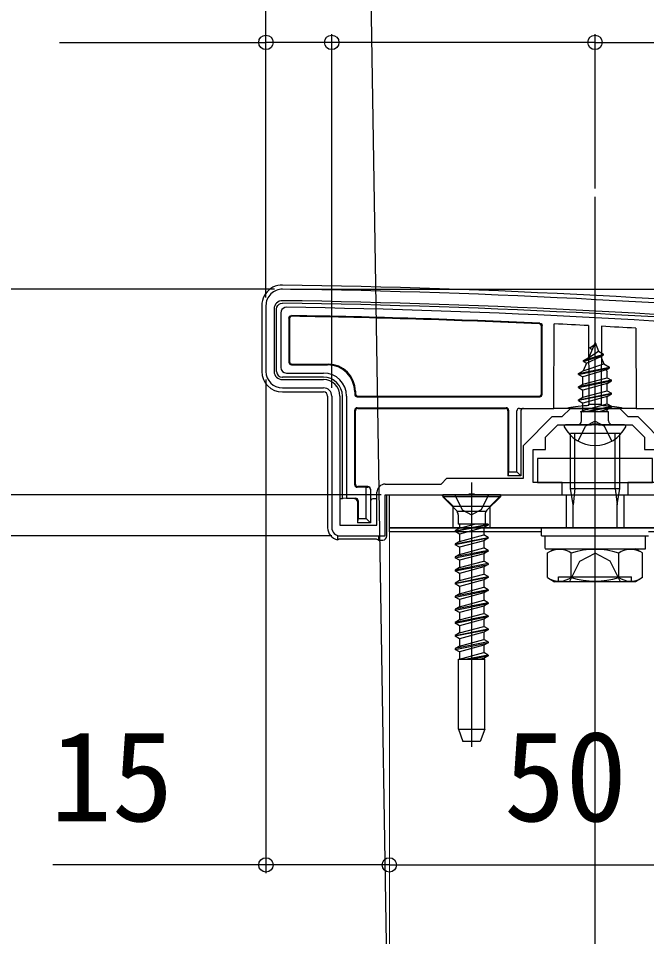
# Model space of a CAD drawing. Units: millimetres, scale not verified. Extents: x -875 to 875, y -1299 to 1292.
# Drawn here: x -688.1 to -611.8, y -309.8 to -198.2 of the extents above; entities that cross this region are included whole.
import ezdxf
from ezdxf.enums import TextEntityAlignment as Align

# ---------------------------------------------------------------- set-up
doc = ezdxf.new("R2010")
doc.units = ezdxf.units.MM
doc.header["$LTSCALE"] = 8
for name, color, linetype in [('0-3_YKK_11', 7, 'Continuous'), ('0-4_YKK_11E', 7, 'Continuous'), ('0-6_YKK_13', 4, 'Continuous'), ('0-8_YKK_D', 6, 'Continuous'), ('0-A_YSS_K', 3, 'Continuous')]:
    doc.layers.add(name, color=color, linetype=linetype)
doc.layers.add('0-5_YKK_12', color=2, linetype='Continuous', lineweight=18)
doc.styles.add('ＭＳ ゴシック', font='')
doc.styles.get('ＭＳ ゴシック').set_extended_font_data('MS Gothic')

msp = doc.modelspace()

# ---------------------------------------------------------------- linework, layer by layer
at = {"layer": '0-3_YKK_11'}
for p, q in [((-658.023, -233.085), (-658.023, -241.085)), ((-657.023, -233.485), (-657.023, -241.085)), ((-656.023, -242.085), (-651.023, -242.085)), ((-656.023, -243.085), (-651.023, -243.085)), ((-650.023, -244.085), (-650.023, -260.085))]:
    msp.add_line(p, q, dxfattribs=at)
for points in [[(-649.023, -244.085), (-649.023, -259.785), (-644.523, -259.785), (-644.523, -255.785)], [(-643.523, -254.785), (-636.723, -254.785), (-636.023, -254.085), (-626.723, -254.085), (-626.723, -250.088), (-623.22, -246.585), (-622.023, -246.585), (-621.023, -245.585), (-615.023, -245.585), (-614.023, -246.585), (-612.826, -246.585), (-609.323, -250.088), (-609.323, -254.085), (-600.023, -254.085), (-599.323, -254.785), (-592.523, -254.785)], [(-649.023, -261.085), (-643.523, -261.085), (-643.523, -256.085), (-633.481, -256.085), (-633.298, -255.965), (-632.748, -255.965), (-632.565, -256.085), (-622.023, -256.085), (-622.023, -254.585), (-625.523, -254.585), (-625.523, -250.585), (-624.023, -250.585), (-624.023, -249.085), (-622.523, -247.585), (-618.481, -247.585), (-618.298, -247.465), (-617.748, -247.465), (-617.565, -247.585), (-613.523, -247.585), (-612.023, -249.085), (-612.023, -250.585), (-610.523, -250.585)], [(-610.523, -254.585), (-614.023, -254.585), (-614.023, -256.085), (-603.481, -256.085)]]:
    msp.add_lwpolyline(points, dxfattribs=at)
for centre, radius, start, end in [((-656.023, -233.085), 2, 89.17237, 179.99999), ((-670.439, -1230.984), 1000.003, 84.80207, 89.17236), ((-656.023, -233.485), 1, 89.17205, 180.00002), ((-670.439, -1230.979), 998.598, 84.79997, 89.17204), ((-656.023, -241.085), 2, 180.00001, 269.99999), ((-656.023, -241.085), 1, 180.00001, 269.99999), ((-651.023, -244.085), 2, 0.00001, 89.99999), ((-651.023, -244.085), 1, 0.00001, 89.99999), ((-643.523, -255.785), 1, 90.00001, 179.99999), ((-649.023, -260.085), 1, 180.00001, 269.99999)]:
    msp.add_arc(centre, radius, start, end, dxfattribs=at)
at = {"layer": '0-4_YKK_11E'}
msp.add_lwpolyline([(-662.501, 868.799), (-643.023, -335.668), (-682.377, -332.389)], dxfattribs=at)
at = {"layer": '0-5_YKK_12'}
for p, q in [((-624.523, -260.585), (-643.023, -260.585)), ((-643.023, -260.585), (-643.023, -676.085))]:
    msp.add_line(p, q, dxfattribs=at)
at = {"layer": '0-6_YKK_13'}
for p, q in [((-658.523, -233.08), (-658.523, -241.09)), ((-656.723, -241.085), (-656.723, -233.485)), ((-656.223, -233.983), (-656.223, -240.595)), ((-655.223, -234.602), (-655.223, -239.985)), ((-655.145, -234.682), (-655.145, -239.907)), ((-624.445, -243.864), (-624.445, -235.529)), ((-623.023, -245.585), (-622.969, -235.312)), ((-618.824, -235.518), (-618.774, -245.085)), ((-624.523, -243.785), (-624.523, -235.604)), ((-617.223, -235.603), (-617.272, -245.085)), ((-613.074, -235.833), (-613.023, -245.585)), ((-618.023, -237.585), (-618.77, -239.388)), ((-618.023, -251.085), (-618.023, -236.931)), ((-618.023, -237.585), (-617.599, -238.609)), ((-618.77, -239.388), (-617.599, -238.609)), ((-618.623, -238.275), (-618.37, -238.422)), ((-617.599, -238.609), (-616.973, -238.97)), ((-619.423, -239.865), (-616.973, -239.07)), ((-619.423, -239.765), (-618.77, -239.388)), ((-619.423, -239.865), (-619.055, -240.077)), ((-619.055, -240.077), (-617.324, -239.273)), ((-617.324, -239.273), (-616.973, -239.07)), ((-617.324, -239.273), (-616.954, -240.167)), ((-616.973, -239.07), (-616.973, -238.97)), ((-654.923, -240.285), (-650.523, -240.285)), ((-654.845, -240.207), (-650.445, -240.207)), ((-620.023, -241.355), (-616.273, -240.56)), ((-620.023, -241.455), (-616.273, -240.66)), ((-620.023, -241.355), (-619.447, -241.022)), ((-616.657, -240.882), (-619.498, -241.758)), ((-619.055, -240.077), (-619.447, -241.022)), ((-619.447, -241.022), (-616.954, -240.167)), ((-616.954, -240.167), (-616.273, -240.56)), ((-616.657, -240.882), (-616.273, -240.66)), ((-616.657, -240.882), (-616.548, -241.146)), ((-616.548, -241.847), (-616.548, -241.146)), ((-616.273, -240.66), (-616.273, -240.56)), ((-651.023, -241.785), (-656.023, -241.785)), ((-655.533, -241.285), (-651.023, -241.285)), ((-620.023, -241.455), (-620.023, -241.355)), ((-620.023, -241.455), (-619.498, -241.758)), ((-616.023, -242.15), (-620.023, -242.945)), ((-620.023, -243.045), (-616.023, -242.25)), ((-619.498, -242.642), (-619.498, -241.758)), ((-619.498, -242.642), (-616.548, -241.847)), ((-616.548, -241.847), (-616.023, -242.15)), ((-616.548, -242.553), (-616.023, -242.25)), ((-616.023, -242.25), (-616.023, -242.15)), ((-620.023, -242.945), (-619.498, -242.642)), ((-620.023, -243.045), (-620.023, -242.945)), ((-620.023, -243.045), (-619.498, -243.348)), ((-616.548, -242.553), (-619.498, -243.348)), ((-619.498, -244.232), (-619.498, -243.348)), ((-616.548, -243.437), (-616.548, -242.553)), ((-656.028, -243.585), (-651.022, -243.585)), ((-650.523, -244.084), (-650.523, -260.088)), ((-648.723, -256.522), (-648.723, -244.085)), ((-648.223, -244.085), (-648.223, -256.507)), ((-647.223, -243.585), (-647.223, -243.864)), ((-647.145, -243.507), (-647.145, -243.785)), ((-646.923, -244.164), (-624.745, -244.164)), ((-646.845, -244.085), (-624.823, -244.085)), ((-620.023, -244.535), (-616.023, -243.74)), ((-616.023, -243.84), (-620.023, -244.635)), ((-619.498, -244.232), (-616.548, -243.437)), ((-616.548, -244.143), (-619.498, -244.938)), ((-616.548, -243.437), (-616.023, -243.74)), ((-616.548, -245.027), (-616.548, -244.143)), ((-646.923, -245.507), (-628.823, -245.507)), ((-646.845, -245.585), (-628.902, -245.585)), ((-627.219, -245.585), (-623.023, -245.585)), ((-622.723, -245.585), (-623.023, -245.585)), ((-622.45, -245.585), (-622.723, -245.585)), ((-621.46, -245.585), (-622.158, -245.585)), ((-614.586, -245.585), (-621.46, -245.585)), ((-620.023, -244.635), (-619.498, -244.938)), ((-619.498, -245.822), (-619.498, -244.938)), ((-619.498, -245.822), (-616.548, -245.027)), ((-619.382, -245.998), (-616.023, -245.33)), ((-616.023, -245.43), (-618.878, -245.998)), ((-618.774, -245.085), (-617.272, -245.085)), ((-618.773, -245.199), (-618.774, -245.085)), ((-617.272, -245.085), (-617.273, -245.199)), ((-616.548, -245.027), (-616.023, -245.33)), ((-616.548, -245.733), (-616.023, -245.43)), ((-616.023, -245.43), (-616.023, -245.33)), ((-613.888, -245.585), (-614.586, -245.585)), ((-613.323, -245.585), (-613.596, -245.585)), ((-613.023, -245.585), (-613.323, -245.585)), ((-613.023, -245.585), (-608.827, -245.585)), ((-647.223, -254.864), (-647.223, -245.807)), ((-647.145, -254.785), (-647.145, -245.885)), ((-628.602, -245.885), (-628.602, -253.785)), ((-628.523, -245.807), (-628.523, -253.285)), ((-627.523, -253.285), (-627.523, -245.885)), ((-627.023, -245.885), (-627.023, -253.785)), ((-619.802, -245.998), (-619.498, -245.822)), ((-616.388, -245.998), (-619.802, -245.998)), ((-619.658, -247.085), (-619.658, -245.998)), ((-618.023, -269.153), (-618.023, -246.153)), ((-616.548, -245.733), (-617.529, -245.998)), ((-616.548, -245.998), (-616.548, -245.733)), ((-616.388, -247.085), (-616.388, -245.998)), ((-614.427, -247.585), (-621.619, -247.585)), ((-620.073, -249.551), (-619.168, -247.736)), ((-618.023, -247.127), (-619.168, -247.736)), ((-618.023, -247.127), (-616.878, -247.736)), ((-615.973, -249.551), (-616.878, -247.736)), ((-615.023, -248.653), (-621.023, -248.653)), ((-621.023, -255.307), (-621.023, -248.653)), ((-620.483, -255.307), (-620.483, -248.653)), ((-615.563, -255.307), (-615.563, -248.653)), ((-615.023, -255.307), (-615.023, -248.653)), ((-628.539, -253.785), (-628.523, -253.285)), ((-628.523, -253.285), (-627.523, -253.285)), ((-627.023, -253.785), (-627.523, -253.285)), ((-628.539, -253.785), (-628.602, -253.785)), ((-627.023, -253.785), (-628.539, -253.785)), ((-645.823, -255.164), (-646.923, -255.164)), ((-645.623, -255.085), (-646.845, -255.085)), ((-645.823, -255.164), (-645.623, -255.157)), ((-645.823, -258.985), (-645.823, -255.164)), ((-645.323, -255.385), (-645.323, -255.448)), ((-645.323, -255.448), (-645.323, -259.485)), ((-633.023, -254.585), (-633.023, -286.747)), ((-621.023, -255.307), (-615.023, -255.307)), ((-620.698, -257.307), (-621.023, -255.307)), ((-620.483, -255.307), (-620.698, -257.307)), ((-615.563, -255.307), (-615.348, -257.307)), ((-615.348, -257.307), (-615.023, -255.307)), ((-648.723, -256.585), (-649.021, -256.585)), ((-648.223, -256.507), (-648.723, -256.522)), ((-648.723, -256.522), (-648.723, -256.585)), ((-648.223, -256.507), (-647.123, -256.507)), ((-644.626, -256.585), (-645.023, -256.585)), ((-643.323, -261.086), (-643.323, -256.085)), ((-635.273, -257.485), (-636.673, -256.085)), ((-629.523, -256.085), (-636.523, -256.085)), ((-636.523, -256.085), (-636.523, -256.335)), ((-629.523, -256.335), (-636.523, -256.335)), ((-636.523, -256.335), (-634.892, -257.966)), ((-635.073, -256.085), (-634.168, -257.9)), ((-629.523, -256.335), (-631.154, -257.966)), ((-630.773, -257.485), (-629.373, -256.085)), ((-629.523, -256.085), (-629.523, -256.335)), ((-621.523, -256.085), (-621.523, -260.085)), ((-614.523, -256.085), (-614.523, -260.085)), ((-646.91, -256.891), (-646.91, -256.893)), ((-646.91, -256.893), (-646.91, -259.485)), ((-646.823, -256.807), (-646.823, -258.985)), ((-635.273, -260.085), (-635.273, -257.485)), ((-635.273, -257.485), (-630.773, -257.485)), ((-634.168, -257.9), (-633.023, -258.509)), ((-630.773, -260.085), (-630.773, -257.485)), ((-620.698, -260.085), (-620.698, -257.307)), ((-615.348, -260.085), (-615.348, -257.307)), ((-646.839, -259.485), (-646.823, -258.985)), ((-646.823, -258.985), (-645.823, -258.985)), ((-645.323, -259.485), (-645.823, -258.985)), ((-634.794, -258.085), (-631.252, -258.085)), ((-634.658, -258.532), (-634.658, -259.673)), ((-631.388, -258.532), (-631.388, -259.673)), ((-646.839, -259.485), (-646.91, -259.485)), ((-645.323, -259.485), (-646.839, -259.485)), ((-635.023, -260.468), (-631.023, -259.673)), ((-631.023, -259.773), (-635.023, -260.568)), ((-631.023, -259.673), (-634.658, -259.673)), ((-634.498, -259.673), (-634.498, -260.165)), ((-634.498, -260.165), (-632.673, -259.673)), ((-631.548, -260.076), (-634.498, -260.871)), ((-631.023, -259.773), (-631.548, -260.076)), ((-631.548, -260.076), (-631.548, -260.96)), ((-631.023, -259.673), (-631.023, -259.773)), ((-624.523, -261.085), (-624.523, -260.085)), ((-624.523, -260.085), (-611.523, -260.085)), ((-649.323, -261.039), (-649.323, -261.555)), ((-634.498, -260.165), (-635.023, -260.468)), ((-635.023, -260.468), (-635.023, -260.568)), ((-634.498, -260.871), (-635.023, -260.568)), ((-634.498, -260.871), (-634.498, -261.755)), ((-634.498, -261.755), (-631.548, -260.96)), ((-631.023, -261.263), (-631.548, -260.96)), ((-624.523, -261.085), (-611.523, -261.085)), ((-624.08, -261.085), (-611.898, -261.085)), ((-624.08, -262.607), (-624.08, -261.085)), ((-644.786, -261.493), (-648.86, -261.493)), ((-644.323, -261.585), (-643.822, -261.585)), ((-635.023, -262.058), (-631.023, -261.263)), ((-631.023, -261.363), (-635.023, -262.158)), ((-634.498, -262.461), (-635.023, -262.158)), ((-631.548, -261.666), (-634.498, -262.461)), ((-631.548, -261.666), (-631.548, -262.55)), ((-631.023, -262.853), (-635.023, -263.648)), ((-635.023, -263.748), (-631.023, -262.953)), ((-634.498, -263.345), (-635.023, -263.648)), ((-634.498, -262.461), (-634.498, -263.345)), ((-634.498, -263.345), (-631.548, -262.55)), ((-631.548, -263.256), (-634.498, -264.051)), ((-631.023, -262.853), (-631.548, -262.55)), ((-631.023, -262.953), (-631.548, -263.256)), ((-631.548, -263.256), (-631.548, -264.14)), ((-631.023, -262.853), (-631.023, -262.953)), ((-623.797, -263.153), (-622.931, -262.653)), ((-623.797, -266.153), (-623.797, -263.153)), ((-622.931, -262.653), (-613.116, -262.653)), ((-620.91, -266.138), (-620.91, -263.168)), ((-619.877, -264.153), (-618.023, -263.168)), ((-616.17, -264.153), (-618.023, -263.168)), ((-615.136, -266.138), (-615.136, -263.168)), ((-612.25, -263.153), (-613.116, -262.653)), ((-612.25, -266.153), (-612.25, -263.153)), ((-635.023, -263.648), (-635.023, -263.748)), ((-634.498, -264.051), (-635.023, -263.748)), ((-631.023, -264.443), (-635.023, -265.238)), ((-634.498, -264.051), (-634.498, -264.935)), ((-634.498, -264.935), (-631.548, -264.14)), ((-631.023, -264.443), (-631.548, -264.14)), ((-631.023, -264.543), (-631.548, -264.846)), ((-631.023, -264.443), (-631.023, -264.543)), ((-621.123, -266.653), (-619.877, -264.153)), ((-614.923, -266.653), (-616.17, -264.153)), ((-634.498, -264.935), (-635.023, -265.238)), ((-635.023, -265.238), (-635.023, -265.338)), ((-631.548, -264.846), (-634.498, -265.641)), ((-634.498, -265.641), (-634.498, -266.525)), ((-631.548, -264.846), (-631.548, -265.73)), ((-635.023, -266.828), (-631.023, -266.033)), ((-631.023, -266.133), (-635.023, -266.928)), ((-634.498, -266.525), (-635.023, -266.828)), ((-635.023, -266.828), (-635.023, -266.928)), ((-634.498, -266.525), (-631.548, -265.73)), ((-631.548, -266.436), (-634.498, -267.231)), ((-631.023, -266.033), (-631.548, -265.73)), ((-631.023, -266.133), (-631.548, -266.436)), ((-631.548, -266.436), (-631.548, -267.32)), ((-631.023, -266.033), (-631.023, -266.133)), ((-623.797, -266.153), (-622.931, -266.653)), ((-613.116, -266.653), (-622.931, -266.653)), ((-622.455, -266.653), (-622.455, -266.053)), ((-622.455, -266.053), (-613.591, -266.053)), ((-613.591, -266.653), (-613.591, -266.053)), ((-612.25, -266.153), (-613.116, -266.653)), ((-634.498, -267.231), (-635.023, -266.928)), ((-631.023, -267.623), (-635.023, -268.418)), ((-635.023, -268.518), (-631.023, -267.723)), ((-634.498, -267.231), (-634.498, -268.115)), ((-634.498, -268.115), (-631.548, -267.32)), ((-631.023, -267.623), (-631.548, -267.32)), ((-631.023, -267.723), (-631.548, -268.026)), ((-631.023, -267.623), (-631.023, -267.723)), ((-634.498, -268.115), (-635.023, -268.418)), ((-635.023, -268.418), (-635.023, -268.518)), ((-634.498, -268.821), (-635.023, -268.518)), ((-631.548, -268.026), (-634.498, -268.821)), ((-634.498, -268.821), (-634.498, -269.705)), ((-634.498, -269.705), (-631.548, -268.91)), ((-631.548, -268.026), (-631.548, -268.91)), ((-631.023, -269.213), (-631.548, -268.91)), ((-631.023, -269.213), (-635.023, -270.008)), ((-635.023, -270.108), (-631.023, -269.313)), ((-634.498, -270.411), (-635.023, -270.108)), ((-631.548, -269.616), (-634.498, -270.411)), ((-631.023, -269.313), (-631.548, -269.616)), ((-631.548, -269.616), (-631.548, -270.5)), ((-631.023, -269.213), (-631.023, -269.313)), ((-631.023, -270.803), (-635.023, -271.598)), ((-635.023, -271.698), (-631.023, -270.903)), ((-634.498, -271.295), (-635.023, -271.598)), ((-634.498, -270.411), (-634.498, -271.295)), ((-634.498, -271.295), (-631.548, -270.5)), ((-631.548, -271.206), (-634.498, -272.001)), ((-631.023, -270.803), (-631.548, -270.5)), ((-631.023, -270.903), (-631.548, -271.206)), ((-631.548, -271.206), (-631.548, -272.09)), ((-631.023, -270.803), (-631.023, -270.903)), ((-635.023, -271.598), (-635.023, -271.698)), ((-634.498, -272.001), (-635.023, -271.698)), ((-635.023, -273.188), (-631.023, -272.393)), ((-634.498, -272.001), (-634.498, -272.885)), ((-634.498, -272.885), (-631.548, -272.09)), ((-631.023, -272.393), (-631.548, -272.09)), ((-631.023, -272.393), (-631.023, -272.493)), ((-631.023, -272.493), (-635.023, -273.288)), ((-634.498, -272.885), (-635.023, -273.188)), ((-635.023, -273.188), (-635.023, -273.288)), ((-634.498, -273.591), (-635.023, -273.288)), ((-631.548, -272.796), (-634.498, -273.591)), ((-631.023, -272.493), (-631.548, -272.796)), ((-631.548, -272.796), (-631.548, -273.68)), ((-631.023, -273.983), (-635.023, -274.778)), ((-635.023, -274.878), (-631.023, -274.083)), ((-634.498, -274.475), (-635.023, -274.778)), ((-634.498, -273.591), (-634.498, -274.475)), ((-634.498, -274.475), (-631.548, -273.68)), ((-631.548, -274.386), (-634.498, -275.181)), ((-631.023, -273.983), (-631.548, -273.68)), ((-631.023, -274.083), (-631.548, -274.386)), ((-631.548, -274.386), (-631.548, -275.27)), ((-631.023, -273.983), (-631.023, -274.083)), ((-635.023, -274.778), (-635.023, -274.878)), ((-634.498, -275.181), (-635.023, -274.878)), ((-634.498, -275.181), (-634.498, -276.065)), ((-634.498, -276.065), (-631.548, -275.27)), ((-631.023, -275.573), (-633.602, -276.085)), ((-633.099, -276.085), (-631.023, -275.673)), ((-631.023, -275.573), (-631.548, -275.27)), ((-634.623, -284.585), (-634.623, -276.085)), ((-634.623, -276.085), (-631.423, -276.085)), ((-634.498, -276.065), (-634.534, -276.085)), ((-631.548, -275.976), (-631.548, -276.085)), ((-631.423, -284.585), (-631.423, -276.085)), ((-634.623, -284.585), (-631.423, -284.585)), ((-634.623, -284.585), (-634.077, -286.085)), ((-631.423, -284.585), (-631.969, -286.085)), ((-631.969, -286.085), (-634.077, -286.085))]:
    msp.add_line(p, q, dxfattribs=at)
for points in [[(-655.992, -230.585), (-656.296, -230.599), (-656.595, -230.65), (-656.887, -230.737), (-657.165, -230.859), (-657.426, -231.013), (-657.668, -231.199), (-657.884, -231.412), (-658.073, -231.65), (-658.232, -231.909), (-658.357, -232.185), (-658.449, -232.475), (-658.505, -232.776), (-658.523, -233.08)], [(-656.723, -233.476), (-656.686, -233.262), (-656.586, -233.069), (-656.432, -232.917), (-656.238, -232.819), (-656.023, -232.785)], [(-655.522, -233.293), (-655.739, -233.323), (-655.934, -233.42), (-656.089, -233.572), (-656.188, -233.766), (-656.223, -233.983)], [(-656.013, -232.785), (-656.014, -232.785), (-656.015, -232.785), (-656.017, -232.785), (-656.018, -232.785), (-656.019, -232.785), (-656.02, -232.785), (-656.021, -232.785), (-656.023, -232.785)], [(-655.223, -234.602), (-655.182, -234.45), (-655.071, -234.341), (-654.918, -234.302)], [(-654.84, -234.382), (-654.992, -234.421), (-655.103, -234.53), (-655.145, -234.682)], [(-624.523, -235.604), (-624.561, -235.458), (-624.665, -235.349), (-624.809, -235.305)], [(-624.731, -235.23), (-624.587, -235.274), (-624.483, -235.383), (-624.445, -235.529)], [(-618.623, -238.275), (-618.623, -238.175), (-618.156, -237.905)], [(-619.423, -239.865), (-619.423, -239.765), (-616.973, -238.97)], [(-620.023, -244.635), (-620.023, -244.535), (-619.498, -244.232)], [(-616.548, -244.143), (-616.023, -243.84), (-616.023, -243.74)], [(-622.158, -245.585), (-622.217, -245.585), (-622.321, -245.585), (-622.45, -245.585)], [(-618.773, -245.199), (-618.802, -245.225), (-618.884, -245.246), (-619.004, -245.258)], [(-617.042, -245.258), (-617.162, -245.246), (-617.244, -245.225), (-617.273, -245.199)], [(-613.596, -245.585), (-613.725, -245.585), (-613.829, -245.585), (-613.888, -245.585)], [(-643.323, -256.085), (-592.723, -256.085), (-592.723, -261.086)], [(-630.973, -256.085), (-631.878, -257.9), (-633.023, -258.509)], [(-624.523, -260.585), (-643.023, -260.585), (-643.023, -260.085), (-593.023, -260.085), (-593.023, -260.585), (-611.523, -260.585)], [(-644.323, -261.085), (-644.323, -261.585), (-644.488, -261.509)], [(-624.08, -262.653), (-611.898, -262.653), (-611.898, -261.131)], [(-648.935, -261.494), (-649.041, -261.494), (-649.119, -261.492), (-649.158, -261.495)], [(-634.498, -261.755), (-635.023, -262.058), (-635.023, -262.158)], [(-631.023, -261.263), (-631.023, -261.363), (-631.548, -261.666)], [(-634.498, -265.641), (-635.023, -265.338), (-631.023, -264.543)], [(-634.498, -269.705), (-635.023, -270.008), (-635.023, -270.108)], [(-631.023, -275.573), (-631.023, -275.673), (-631.548, -275.976), (-631.954, -276.085)]]:
    msp.add_lwpolyline(points, dxfattribs=at)
for points in [[(-625.023, -254.585), (-611.023, -254.585), (-611.023, -251.685), (-625.023, -251.685)], [(-643.023, -256.085), (-593.023, -256.085), (-593.023, -260.085), (-643.023, -260.085)]]:
    msp.add_lwpolyline(points, close=True, dxfattribs=at)
for centre, radius, start, end in [((-670.439, -1230.981), 1000.5, 84.80182, 89.17264), ((-670.439, -1230.981), 998.3, 84.79997, 89.17203), ((-670.439, -1230.981), 997.8, 84.82571, 89.14344), ((-656.023, -233.485), 0.7, 179.21452, 180), ((-670.439, -1230.981), 996.8, 87.3718, 89.10787), ((-670.439, -1230.981), 996.721, 87.37612, 89.10328), ((-670.439, -1230.981), 996.8, 87.03188, 87.27044), ((-670.439, -1230.981), 996.8, 86.70088, 86.9397), ((-654.923, -239.985), 0.3, 180.00157, 269.99843), ((-654.845, -239.907), 0.3, 180.00157, 269.99843), ((-656.023, -241.085), 0.7, 180, 180.77436), ((-656.023, -241.085), 0.7, 180.77436, 269.22564), ((-656.023, -241.085), 0.7, 269.22564, 270), ((-651.023, -244.085), 2.8, 0, 90), ((-651.023, -244.085), 2.3, 0, 90), ((-646.923, -243.864), 0.3, 180.00157, 269.99843), ((-646.845, -243.785), 0.3, 180.00157, 269.99843), ((-624.823, -243.785), 0.3, 270.00157, 359.99843), ((-624.745, -243.864), 0.3, 270.00157, 359.99843), ((-646.923, -245.807), 0.3, 90.00157, 179.99843), ((-646.845, -245.885), 0.3, 90.00157, 179.99843), ((-628.902, -245.885), 0.3, 0.00157, 89.99843), ((-628.823, -245.807), 0.3, 0.00157, 89.99843), ((-626.723, -245.885), 0.3, 90, 180), ((-621.619, -247.739), 0.154, 90, 207.28096), ((-618.023, -245.885), 4.2, 207.28096, 332.71904), ((-620.158, -247.085), 0.5, 270, 0), ((-615.888, -247.085), 0.5, 180, 270), ((-614.427, -247.739), 0.154, 332.71904, 90), ((-646.923, -254.864), 0.3, 180.00157, 269.99843), ((-646.845, -254.785), 0.3, 180.00157, 269.99843), ((-645.623, -255.385), 0.3, 0, 90), ((-647.123, -256.807), 0.3, 0.00157, 89.99843), ((-645.023, -256.885), 0.3, 90, 180), ((-635.458, -258.532), 0.8, 0, 45), ((-630.588, -258.532), 0.8, 135, 180), ((-622.368, -265.319), 2.598, 55.86369, 115.45615), ((-618.023, -272.275), 9.553, 72.41205, 107.58795), ((-613.679, -265.319), 2.598, 64.54385, 124.13631), ((-622.368, -263.988), 2.598, 244.54385, 304.13631), ((-618.023, -257.032), 9.553, 252.41205, 287.58795), ((-613.679, -263.988), 2.598, 235.86369, 295.45615)]:
    msp.add_arc(centre, radius, start, end, dxfattribs=at)
for centre, major_axis, ratio, start_param, end_param in [((-656.018, -241.08), (-1.774, -1.774), 0.99628, 5.4996506, 7.06672), ((-655.513, -240.575), (0.509, 0.509), 0.973329, 2.3697096, 3.9134757), ((-650.523, -243.585), (2.334, 2.334), 0.999973, 5.4978009, 7.0685698), ((-650.445, -243.507), (2.334, 2.334), 0.999973, 5.4978009, 7.0685698), ((-651.024, -244.086), (0.355, 0.355), 0.99628, 5.4996506, 7.06672), ((-627.219, -245.885), (0.304, 0), 0.986394, 1.5707963, 3.1415927), ((-618.023, -246.084), (4.247, 0), 0.2, 1.8038052, 2.5135649), ((-618.023, -246.084), (4.247, 0), 0.2, 0.6280278, 1.3377874), ((-645.623, -255.457), (0.214, 0.217), 0.969074, 5.5054223, 7.0762187), ((-649.02, -256.885), (-0.302, 0.012), 0.991215, 4.7519866, 4.7600668), ((-647.208, -256.891), (-0.115, 0.277), 0.992623, 4.322301, 5.8878614), ((-645.023, -256.891), (0.213, 0.213), 0.994778, 0.7880162, 2.3535765), ((-644.626, -256.885), (-0.302, -0.012), 0.991215, 4.3274368, 4.6727914), ((-649.02, -260.082), (-1.065, -1.065), 0.99628, 5.4996506, 6.8675658), ((-643.824, -261.084), (0.355, -0.355), 0.99628, 5.4996506, 7.06672), ((-648.764, -259.826), (2.691, 1.61), 0.42434, 4.2609522, 4.321393), ((-648.86, -261.512), (0.3, 0), 0.061163, 1.5707963, 1.8209991), ((-644.786, -261.512), (0.3, 0), 0.061163, 0.1325515, 1.5707963)]:
    msp.add_ellipse(centre, major_axis=major_axis, ratio=ratio, start_param=start_param, end_param=end_param, dxfattribs=at)
at = {"layer": '0-8_YKK_D'}
for p, q in [((-658.023, -232.085), (-658.023, -170.085)), ((-658.023, -232.085), (-658.023, -200.085)), ((-650.023, -243.085), (-650.023, -200.085)), ((-650.023, -243.085), (-650.023, -200.085)), ((-618.023, -218.867), (-618.023, -200.085)), ((-618.023, -218.867), (-618.023, -200.085)), ((-683.111, -201.085), (-658.023, -201.085)), ((-650.023, -201.085), (-658.023, -201.085)), ((-618.023, -201.085), (-650.023, -201.085)), ((-618.023, -201.085), (-586.023, -201.085)), ((-656.994, -231.085), (-837.626, -231.085)), ((-656.994, -231.086), (-809.023, -231.086)), ((-656.994, -231.085), (-779.023, -231.085)), ((-655.023, -231.085), (-457.023, -231.085)), ((-658.023, -242.085), (-658.023, -302.085)), ((-644.023, -256.085), (-749.023, -256.085)), ((-650.023, -261.085), (-779.023, -261.085)), ((-650.023, -261.085), (-779.023, -261.085)), ((-650.023, -261.085), (-749.023, -261.085)), ((-643.023, -301.085), (-593.023, -301.085))]:
    msp.add_line(p, q, dxfattribs=at)
msp.add_lwpolyline([(-643.023, -301.085), (-658.023, -301.085), (-683.932, -301.085)], dxfattribs=at)
for centre in [(-658.023, -201.085), (-650.023, -201.085), (-650.023, -201.085), (-618.023, -201.085), (-618.023, -201.085), (-658.023, -301.085), (-643.023, -301.085), (-643.023, -301.085)]:
    msp.add_circle(centre, 0.875, dxfattribs=at)
at = {"layer": '0-A_YSS_K'}
msp.add_line((-618.023, -676.085), (-618.023, -219.867), dxfattribs=at)

# ---------------------------------------------------------------- texts
at = {"layer": '0-8_YKK_D', "style": 'ＭＳ ゴシック'}
for s, p in [('15', (-684.233, -299.085)), ('50', (-629.103, -299.085))]:
    msp.add_text(s, height=11, dxfattribs=at).set_placement(p, align=Align.BOTTOM_LEFT)

doc.saveas('drawing.dxf')
